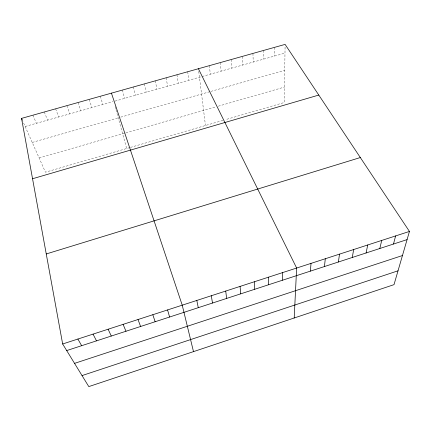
<?xml version="1.0" encoding="UTF-8"?>
<svg xmlns="http://www.w3.org/2000/svg" width="431" height="431" viewBox="0 0 431 431"><rect width="100%" height="100%" fill="white"/><g stroke="black" fill="none" stroke-linecap="round" stroke-linejoin="round"><path stroke-width="0.32" stroke-dasharray="2.15 1.62" d="M285.069 47.076L284.282 102.503L225.397 119.689M129.774 147.601L45.438 172.211L22.579 120.691M130.394 147.418L224.152 120.055M39.113 157.961L125.184 133.093M125.825 132.91L215.764 106.926M218.312 106.188L284.503 87.067M32.223 142.435L118.229 117.862M120.712 117.157L210.242 91.582M210.861 91.404L284.74 70.296M25.143 126.477L113.078 101.646M115.002 101.102L201.379 76.713M202.015 76.529L284.983 53.105M32.95 115.179L36.376 123.304M44.301 111.99L47.561 120.147M55.61 108.817L58.702 117M66.864 105.66L69.795 113.87M78.076 102.513L80.845 110.745M89.244 99.378L91.846 107.642M100.364 96.258L102.81 104.544M115.131 106.581L115.831 109.14M116.009 109.781L126.655 148.506M122.463 90.052L124.591 98.392M133.448 86.97L135.42 95.337M144.385 83.9L146.201 92.293M155.279 80.839L156.938 89.26M166.124 77.795L167.637 86.238M176.931 74.762L178.289 83.231M187.69 71.745L188.897 80.236M198.734 71.357L205.468 125.507M209.401 65.647L210.306 74.191M220.354 62.576L221.108 71.142M231.258 59.516L231.862 68.103M242.114 56.466L242.572 65.081M252.932 53.428L253.239 62.069M263.702 50.405L263.864 59.069M274.428 47.399L274.445 56.078"/><path stroke-width="0.65" d="M282.488 280.225L282.607 272.602M294.195 317.992L296.641 268.05L198.405 68.734M310.379 271.131L311.015 263.384M324.419 266.552L325.308 258.74M338.383 262L339.526 254.128M352.272 257.474L353.668 249.538M366.086 252.97L367.729 244.975M379.824 248.493L381.71 240.439M393.487 244.038L395.62 235.924M409.45 231.436L394.004 284.654L88.797 386.602L62.651 343.986L21.55 118.38L285.106 44.398L409.45 231.436L62.651 343.986M82.041 375.584L398.023 270.813M74.541 363.371L402.457 255.535M66.692 350.575L407.079 239.609M46.252 253.961L360.327 157.547M32.546 178.746L318.789 95.062M77.892 339.041L81.637 345.7M93.048 334.122L96.496 340.856M108.122 329.23L111.273 336.04M21.55 118.38L22.32 120.114M123.11 324.365L125.971 331.245M138.012 319.527L140.592 326.482M111.435 93.15L182.232 305.175L193.492 351.631M152.833 314.716L155.128 321.741M167.573 309.932L169.588 317.027M196.805 300.445L198.271 307.68M211.303 295.741L212.494 303.041M225.72 291.065L226.647 298.43M240.062 286.41L240.719 293.84M254.322 281.782L254.716 289.276M268.502 277.176L268.637 284.74"/></g></svg>
